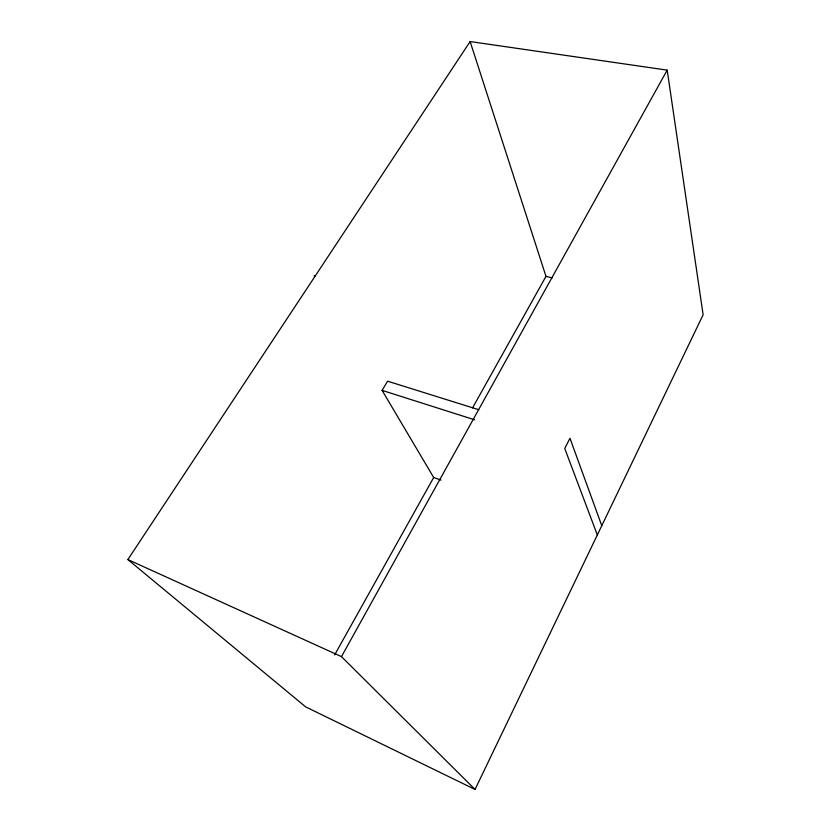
<?xml version="1.0" encoding="UTF-8"?>
<svg xmlns="http://www.w3.org/2000/svg" width="831" height="831" viewBox="0 0 831 831"><rect width="100%" height="100%" fill="white"/><g stroke="black" fill="none" stroke-linecap="round" stroke-linejoin="round"><path stroke-width="1.25" d="M475.041 789.45L703.13 314.772L667.189 70.136L470.128 41.55L127.87 559.564L305.631 706.869L475.041 789.45L341.468 656.625L127.87 559.564M341.468 656.625L667.189 70.136M334.654 654.89L433.689 477.503L382.094 390.373L387.61 381.19L478.791 409.725M472.569 407.876L545.988 276.37L470.128 41.55M545.988 276.37L552.283 277.897M382.094 390.373L474.657 419.821M433.689 477.503L441.022 480.079M314.16 275.653L314.762 276.692M597.323 534.967L564.748 448.491L569.973 438.259L601.779 525.701"/></g></svg>
